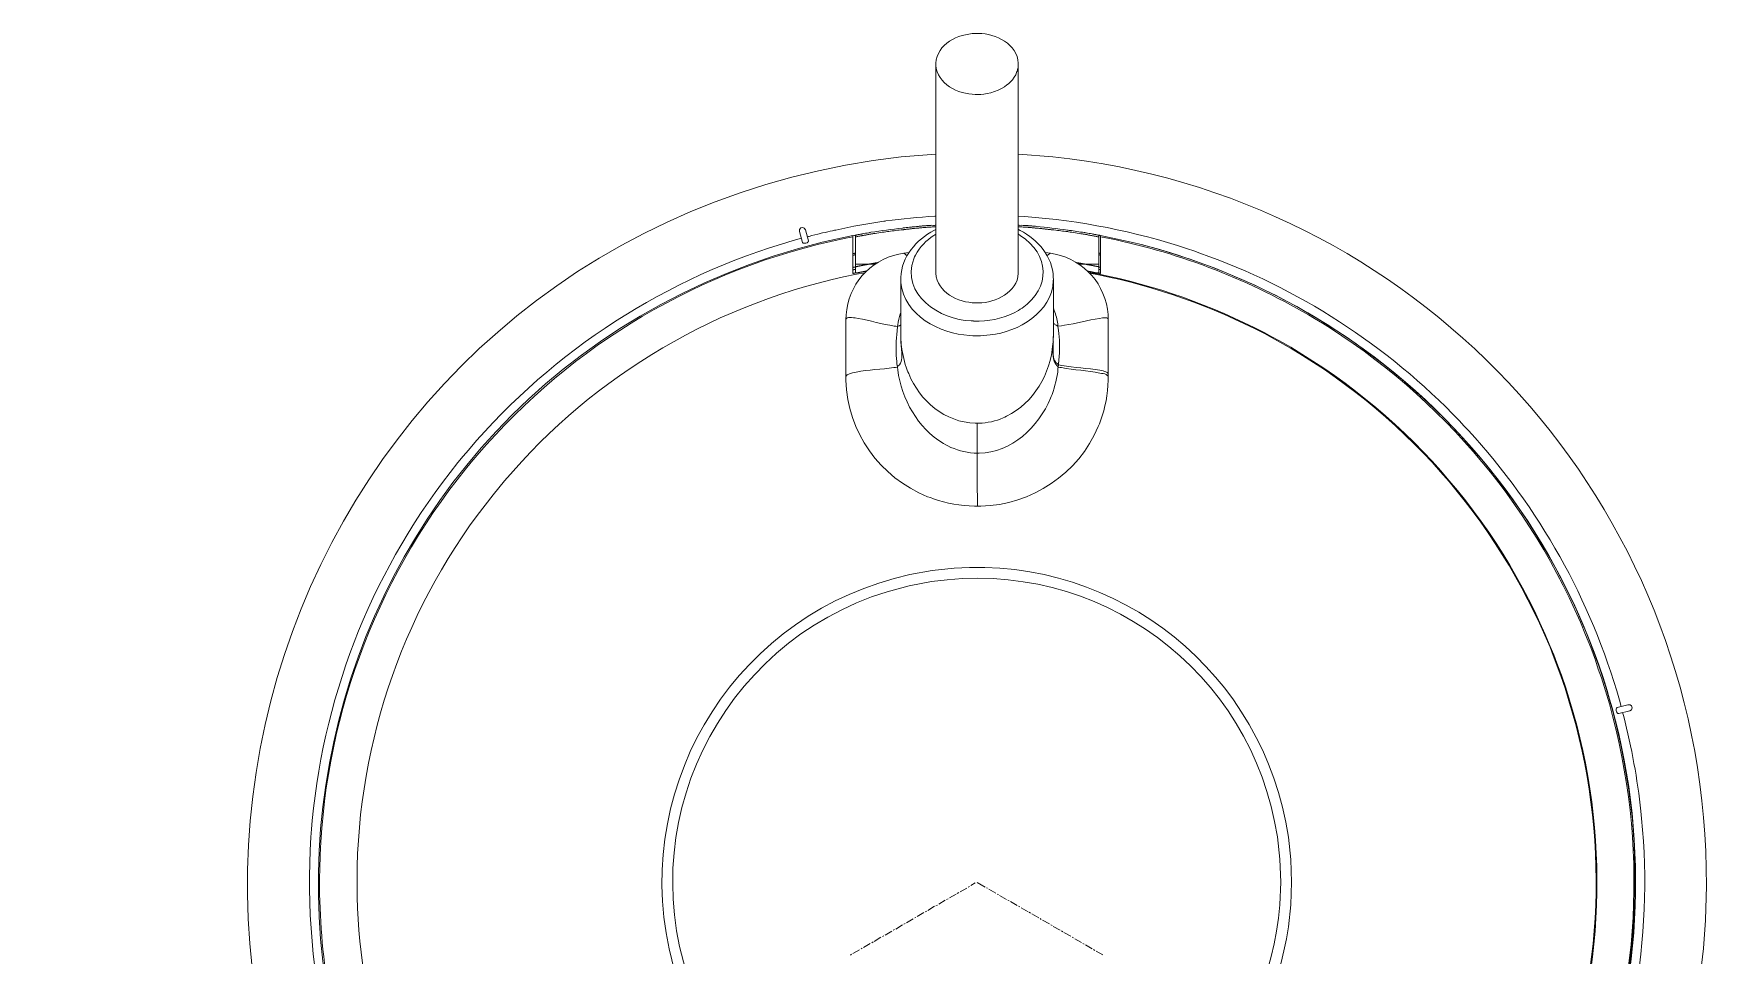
# Model space of a CAD drawing. Header units: millimetres. Extents: x 34 to 394, y 0 to 133.
# Drawn here: x 272.2 to 384.4, y 63.8 to 125.6 of the extents above; entities that cross this region are included whole.
import ezdxf

# ---------------------------------------------------------------- set-up
doc = ezdxf.new("R2010")
doc.units = ezdxf.units.MM

msp = doc.modelspace()

# ---------------------------------------------------------------- linework, layer by layer
at = {"color": 7, "lineweight": 20}
for points in [[(332.6771, 109.621601), (332.6771, 123.591601)], [(338.2016, 109.621601), (338.2016, 123.591601)], [(323.935196, 112.478995), (323.8506, 112.584899), (323.744696, 112.627197), (323.617696, 112.605995), (323.5331, 112.500197), (323.5331, 112.373197)], [(323.7236, 111.632399), (323.5331, 112.373197)], [(323.935196, 112.479101), (324.125696, 111.738197)], [(323.956398, 111.589995), (323.892898, 111.568899), (323.7871, 111.568899), (323.765898, 111.589995), (323.744696, 111.589995), (323.744696, 111.611197), (323.7236, 111.632399)], [(324.125696, 111.738197), (324.125696, 111.695899), (324.1046, 111.695899), (324.083398, 111.653495), (324.062196, 111.632399), (324.0411, 111.611197), (324.019898, 111.611197), (323.956398, 111.589995)], [(327.110196, 109.536899), (327.110196, 112.098101)], [(327.2796, 109.579197), (327.2796, 109.981399), (327.2796, 112.119197)], [(343.5991, 109.981399), (343.5991, 112.119197)], [(343.7261, 109.536899), (343.7261, 112.098101)], [(327.2796, 110.912697), (327.2161, 110.912697), (327.2161, 110.891601), (327.1526, 110.891601), (327.110196, 110.891601)], [(327.2796, 110.806899), (327.2161, 110.806899), (327.194898, 110.806899), (327.194898, 110.785697), (327.1526, 110.785697), (327.110196, 110.785697)], [(327.2796, 109.981399), (327.258398, 109.981399), (327.258398, 109.960197), (327.2161, 109.960197), (327.1526, 109.960197), (327.1526, 109.939101), (327.110196, 109.939101)], [(328.718898, 110.256601), (328.634196, 110.256601), (328.6131, 110.235399), (328.507196, 110.235399), (328.4861, 110.214197), (328.380196, 110.214197), (328.3591, 110.193101), (328.253196, 110.193101), (328.2321, 110.171899), (328.126196, 110.171899), (328.126196, 110.150697), (328.020398, 110.150697), (327.999196, 110.129601), (327.893398, 110.129601), (327.893398, 110.108399), (327.7876, 110.108399), (327.766398, 110.087197), (327.6606, 110.087197), (327.6606, 110.066101), (327.554696, 110.066101), (327.5336, 110.044899), (327.448898, 110.044899), (327.427696, 110.023697), (327.3431, 110.023697), (327.321898, 110.002601), (327.2796, 110.002601)], [(327.2796, 110.171899), (328.634196, 110.171899)], [(330.877898, 110.955101), (330.5181, 110.912697)], [(330.5181, 110.912697), (330.539196, 110.912697), (330.560398, 110.891495), (330.5816, 110.891495), (330.687398, 110.785697), (330.750898, 110.743399)], [(340.3606, 110.912697), (340.000696, 110.955101)], [(340.3606, 110.912697), (340.339398, 110.912697), (340.318196, 110.891495), (340.2971, 110.870399), (340.2336, 110.827995), (340.148898, 110.743399)], [(343.5991, 110.002601), (343.556696, 110.002601), (343.556696, 110.023697), (343.450898, 110.023697), (343.450898, 110.044899), (343.3451, 110.044899), (343.323898, 110.066101), (343.2181, 110.066101), (343.2181, 110.087197), (343.112196, 110.087197), (343.112196, 110.108399), (343.0276, 110.108399), (343.006398, 110.108399), (342.985196, 110.129601), (342.879398, 110.129601), (342.858196, 110.150697), (342.752398, 110.150697), (342.752398, 110.171899), (342.6466, 110.171899), (342.625398, 110.193101), (342.5196, 110.193101), (342.5196, 110.214197), (342.434898, 110.214197), (342.3926, 110.214197), (342.371398, 110.235399), (342.2656, 110.235399), (342.2656, 110.256601), (342.159696, 110.256601)], [(342.244398, 110.171899), (343.5991, 110.171899)], [(343.7261, 110.891601), (343.683696, 110.891601), (343.683696, 110.912697), (343.620196, 110.912697), (343.5991, 110.912697)], [(343.7261, 110.785697), (343.683696, 110.785697), (343.683696, 110.806899), (343.620196, 110.806899), (343.5991, 110.806899)], [(343.5991, 109.981399), (343.5991, 109.558101)], [(343.7261, 109.960197), (343.683696, 109.960197), (343.620196, 109.960197), (343.620196, 109.981399), (343.5991, 109.981399)], [(327.2796, 109.812101), (327.2161, 109.812101), (327.173696, 109.812101), (327.173696, 109.790899), (327.1526, 109.790899), (327.110196, 109.790899)], [(327.2796, 109.812101), (327.2161, 109.812101), (327.173696, 109.812101), (327.173696, 109.790899), (327.1526, 109.790899), (327.110196, 109.790899)], [(328.062696, 109.727399), (328.0416, 109.727399), (328.020398, 109.706197), (327.9146, 109.706197), (327.9146, 109.685101), (327.808696, 109.685101), (327.808696, 109.663899), (327.702898, 109.663899), (327.681696, 109.642697), (327.6606, 109.642697), (327.575898, 109.642697), (327.575898, 109.621601), (327.4701, 109.621601), (327.4701, 109.600399), (327.364196, 109.600399), (327.364196, 109.579197), (327.2796, 109.579197), (327.258398, 109.579197), (327.258398, 109.558101), (327.1526, 109.558101), (327.1526, 109.536899), (327.110196, 109.536899)], [(330.3276, 109.155899), (330.3276, 105.472899)], [(340.572196, 109.155899), (340.572196, 105.472899)], [(343.7261, 109.536899), (343.683696, 109.536899), (343.683696, 109.558101), (343.577898, 109.558101), (343.577898, 109.579197), (343.4721, 109.579197), (343.4721, 109.600399), (343.366196, 109.600399), (343.366196, 109.621601), (343.260398, 109.621601), (343.260398, 109.642697), (343.1546, 109.642697), (343.133398, 109.663899), (343.048696, 109.663899), (343.0276, 109.685101), (343.006398, 109.685101), (342.921696, 109.685101), (342.921696, 109.706197), (342.8371, 109.706197)], [(343.7261, 109.790899), (343.704898, 109.790899), (343.704898, 109.812101), (343.683696, 109.812101), (343.620196, 109.812101), (343.5991, 109.812101)], [(343.7261, 109.790899), (343.704898, 109.790899), (343.704898, 109.812101), (343.683696, 109.812101), (343.620196, 109.812101), (343.5991, 109.812101)], [(326.6446, 106.467697), (326.6446, 102.594197)], [(330.3276, 106.107899), (330.306398, 106.086697), (330.2641, 106.065495), (330.242898, 106.044399), (330.221696, 106.044399), (330.158196, 106.001995), (330.094696, 105.980899)], [(340.8686, 106.023197), (340.7416, 106.086697), (340.699196, 106.107899), (340.656898, 106.128995), (340.635696, 106.171399), (340.593398, 106.192495), (340.572196, 106.234899)], [(344.2341, 106.467697), (344.2341, 102.594197)], [(330.3276, 105.367101), (330.3276, 105.472899)], [(330.3276, 105.028399), (330.3276, 105.472899)], [(330.3276, 105.367101), (330.3276, 104.943697), (330.348696, 104.859101), (330.348696, 104.774399)], [(330.3276, 105.028399), (330.3276, 105.007197), (330.348696, 104.986101), (330.348696, 104.774399)], [(330.3276, 105.028399), (330.3276, 104.901399), (330.348696, 104.774399)], [(330.348696, 104.774399), (330.348696, 104.710899)], [(330.348696, 104.710899), (330.348696, 104.626197)], [(330.348696, 104.626197), (330.369898, 104.541601)], [(330.369898, 104.541601), (330.369898, 104.414601)], [(340.572196, 105.472899), (340.5511, 105.176601)], [(340.5511, 105.197697), (340.572196, 105.282399)], [(340.5511, 105.113101), (340.5511, 105.197697)], [(340.5511, 105.049601), (340.5511, 105.176601)], [(340.5511, 105.176495), (340.5511, 104.964899)], [(340.5511, 104.943697), (340.5511, 105.113101)], [(340.5511, 104.943697), (340.5511, 105.049601)], [(340.5511, 104.943697), (340.5511, 105.049601)], [(340.5511, 104.943697), (340.5511, 104.964899)], [(340.572196, 105.367101), (340.572196, 105.472899)], [(340.572196, 105.282399), (340.572196, 105.367101)], [(330.094696, 103.271495), (330.052398, 103.483197), (330.052398, 103.673697)], [(335.449898, 99.503899), (335.449898, 97.492995)], [(335.386398, 97.492995), (335.4076, 97.492995)], [(335.4076, 97.493101), (335.449898, 97.493101)], [(335.4711, 93.936995), (335.449898, 95.714995), (335.449898, 97.492995)], [(378.481696, 80.030495), (378.418196, 80.030495), (378.375898, 80.072899), (378.354696, 80.115197), (378.3336, 80.136399), (378.3336, 80.157495), (378.312398, 80.199899), (378.312398, 80.347995), (378.3336, 80.390399), (378.375898, 80.432697)], [(378.375898, 80.432697), (379.0956, 80.623197)], [(379.2226, 80.221101), (378.481696, 80.030601)], [(379.2226, 80.220995), (379.328398, 80.284495), (379.370696, 80.411495), (379.328398, 80.538495), (379.243696, 80.623197), (379.0956, 80.623197)], [(335.0266, 68.494697), (335.322898, 68.664101)], [(335.9791, 68.388899), (335.449898, 68.685197)], [(332.8676, 67.245899), (333.3121, 67.499899)], [(333.396696, 67.563399), (333.5026, 67.605697)], [(333.587196, 67.669197), (334.031696, 67.923197)], [(334.116398, 67.965601), (334.222196, 68.029101)], [(334.306898, 68.071399), (334.751398, 68.325399)], [(334.8361, 68.388899), (334.941898, 68.431197)], [(336.148398, 68.304197), (336.063696, 68.346601)], [(336.698696, 67.986697), (336.2331, 68.240697)], [(336.8681, 67.880899), (336.783398, 67.923197)], [(337.418398, 67.563399), (336.952696, 67.817399)], [(337.587696, 67.457601), (337.5031, 67.521101)], [(338.1381, 67.161197), (337.672398, 67.415197)], [(330.7086, 65.997101), (331.1531, 66.251101)], [(331.258898, 66.314601), (331.3436, 66.356899)], [(331.428196, 66.420399), (331.872696, 66.674399)], [(331.957398, 66.716697), (332.063196, 66.780197)], [(332.147898, 66.822601), (332.592398, 67.097697)], [(332.6771, 67.140101), (332.782898, 67.182399)], [(338.307398, 67.055399), (338.222696, 67.097697)], [(338.857696, 66.737899), (338.3921, 66.991899)], [(339.0271, 66.632101), (338.942398, 66.695601)], [(339.577398, 66.314601), (339.111696, 66.589697)], [(339.746696, 66.208697), (339.6621, 66.272197)], [(329.099898, 65.065697), (329.1846, 65.108101)], [(329.269196, 65.171601), (329.713696, 65.425601)], [(329.8196, 65.489101), (329.904196, 65.531399)], [(329.988898, 65.573697), (330.433398, 65.848899)], [(330.539196, 65.891197), (330.623898, 65.954697)], [(340.2971, 65.912399), (339.831398, 66.166399)], [(340.466398, 65.806601), (340.381696, 65.848899)], [(341.016696, 65.489101), (340.5511, 65.743101)], [(341.1861, 65.383197), (341.101398, 65.446697)], [(341.736398, 65.086899), (341.270696, 65.340899)], [(327.110196, 63.922697), (327.554696, 64.176697)], [(327.6606, 64.240197), (327.745196, 64.282495)], [(327.829898, 64.345995), (328.274398, 64.599995)], [(328.380196, 64.642399), (328.464898, 64.705899)], [(328.5496, 64.748197), (328.9941, 65.023399)], [(341.905696, 64.981101), (341.8211, 65.023399)], [(342.434898, 64.663601), (341.990398, 64.917601)], [(342.625398, 64.557697), (342.540696, 64.600101)], [(343.1546, 64.240197), (342.7101, 64.515399)], [(343.3451, 64.134399), (343.260398, 64.197899)], [(343.874196, 63.838101), (343.429696, 64.092101)], [(326.940898, 63.816899), (327.0256, 63.880399)]]:
    msp.add_lwpolyline(points, dxfattribs=at)
msp.add_lwpolyline([(340.5511, 104.943697), (340.5511, 104.964899), (340.572196, 104.964899), (340.572196, 104.943697)], close=True, dxfattribs=at)
for points, knots in [([(332.6771, 123.591601), (332.6771, 123.591601), (332.6771, 123.655101), (332.6771, 123.655101), (332.736684, 124.927218), (334.181697, 125.629492), (335.322898, 125.644697), (335.322898, 125.644697), (335.449898, 125.644697), (335.449898, 125.644697)], [0, 0, 0, 0, 1, 1, 1, 2, 2, 2, 3, 3, 3, 3]), ([(335.449898, 125.644697), (335.449898, 125.644697), (335.555696, 125.644697), (335.555696, 125.644697), (336.665605, 125.646108), (338.173695, 124.908803), (338.2016, 123.655101), (338.2016, 123.655101), (338.2016, 123.591601), (338.2016, 123.591601)], [0, 0, 0, 0, 1, 1, 1, 2, 2, 2, 3, 3, 3, 3]), ([(335.449898, 121.559495), (335.449898, 121.559495), (335.322898, 121.559495), (335.322898, 121.559495), (334.189387, 121.564505), (332.741587, 122.263992), (332.6771, 123.527995), (332.6771, 123.527995), (332.6771, 123.591495), (332.6771, 123.591495)], [0, 0, 0, 0, 1, 1, 1, 2, 2, 2, 3, 3, 3, 3]), ([(338.2016, 123.591495), (338.2016, 123.591495), (338.2016, 123.358697), (338.2016, 123.358697), (338.2016, 123.358697), (338.180398, 123.295197), (338.180398, 123.295197), (338.180398, 123.295197), (338.159196, 123.252899), (338.159196, 123.252899), (338.159196, 123.252899), (338.159196, 123.189399), (338.159196, 123.189399), (338.159196, 123.189399), (338.1381, 123.125899), (338.1381, 123.125899), (338.1381, 123.125899), (338.116898, 123.083495), (338.116898, 123.083495), (338.116898, 123.083495), (338.095696, 123.019995), (338.095696, 123.019995), (338.045989, 122.881812), (337.8333, 122.513794), (337.714696, 122.427399), (337.714696, 122.427399), (337.545398, 122.257995), (337.545398, 122.257995), (337.545398, 122.257995), (337.4396, 122.194495), (337.4396, 122.194495), (337.065585, 121.850607), (336.195705, 121.564822), (335.682696, 121.559495), (335.682696, 121.559495), (335.449898, 121.559495), (335.449898, 121.559495)], [0, 0, 0, 0, 1, 1, 1, 2, 2, 2, 3, 3, 3, 4, 4, 4, 5, 5, 5, 6, 6, 6, 7, 7, 7, 8, 8, 8, 9, 9, 9, 10, 10, 10, 11, 11, 11, 12, 12, 12, 12]), ([(332.6771, 117.559101), (332.6771, 117.559101), (330.348696, 117.368601), (330.348696, 117.368601), (289.759214, 112.692108), (272.153098, 64.660003), (300.1016, 34.860899), (300.1016, 34.860899), (301.7526, 33.209899), (301.7526, 33.209899), (301.7526, 33.209899), (303.4671, 31.664697), (303.4671, 31.664697), (334.653008, 5.282599), (381.794702, 25.387405), (384.3026, 66.166399), (384.3026, 66.166399), (384.3661, 68.473601), (384.3661, 68.473601), (384.3661, 68.473601), (384.323696, 70.801899), (384.323696, 70.801899), (383.262611, 95.073292), (364.6811, 114.810892), (340.529898, 117.368601), (340.529898, 117.368601), (338.222696, 117.559101), (338.222696, 117.559101)], [0, 0, 0, 0, 1, 1, 1, 2, 2, 2, 3, 3, 3, 4, 4, 4, 5, 5, 5, 6, 6, 6, 7, 7, 7, 8, 8, 8, 9, 9, 9, 9]), ([(332.6771, 113.389197), (332.6771, 113.389197), (332.6136, 113.389197), (332.6136, 113.389197), (331.501997, 113.327496), (330.4292, 113.200108), (329.332696, 113.071697), (329.332696, 113.071697), (329.269196, 113.050601), (329.269196, 113.050601), (329.269196, 113.050601), (329.1846, 113.050601), (329.1846, 113.050601), (328.111097, 112.8752), (327.029516, 112.714404), (325.967196, 112.457899), (325.967196, 112.457899), (325.8826, 112.457899), (325.8826, 112.457899), (325.8826, 112.457899), (325.8191, 112.436697), (325.8191, 112.436697), (325.8191, 112.436697), (325.7556, 112.415601), (325.7556, 112.415601), (325.562983, 112.395422), (325.282489, 112.302712), (325.078196, 112.267399), (325.078196, 112.267399), (324.9936, 112.246197), (324.9936, 112.246197), (324.9936, 112.246197), (324.9301, 112.225101), (324.9301, 112.225101), (324.719491, 112.187989), (324.395994, 112.103005), (324.189196, 112.034601), (324.189196, 112.034601), (324.125696, 112.034601), (324.125696, 112.034601), (324.125696, 112.034601), (324.062196, 112.013399), (324.062196, 112.013399)], [0, 0, 0, 0, 1, 1, 1, 2, 2, 2, 3, 3, 3, 4, 4, 4, 5, 5, 5, 6, 6, 6, 7, 7, 7, 8, 8, 8, 9, 9, 9, 10, 10, 10, 11, 11, 11, 12, 12, 12, 13, 13, 13, 14, 14, 14, 14]), ([(378.629898, 80.496197), (378.629898, 80.496197), (378.5241, 80.919601), (378.5241, 80.919601), (376.602484, 87.676707), (373.148401, 93.83469), (368.406398, 99.017101), (368.406398, 99.017101), (368.088898, 99.334601), (368.088898, 99.334601), (368.088898, 99.334601), (367.7926, 99.673197), (367.7926, 99.673197), (362.956299, 104.6964), (356.9595, 108.611916), (350.372398, 110.912697), (350.372398, 110.912697), (349.970196, 111.060899), (349.970196, 111.060899), (349.970196, 111.060899), (349.546898, 111.209101), (349.546898, 111.209101), (345.977104, 112.377113), (342.3926, 113.08789), (338.6461, 113.368101), (338.6461, 113.368101), (338.2016, 113.389197), (338.2016, 113.389197)], [0, 0, 0, 0, 1, 1, 1, 2, 2, 2, 3, 3, 3, 4, 4, 4, 5, 5, 5, 6, 6, 6, 7, 7, 7, 8, 8, 8, 9, 9, 9, 9]), ([(332.6771, 112.796601), (332.6771, 112.796601), (332.634696, 112.796601), (332.634696, 112.796601), (332.634696, 112.796601), (332.592398, 112.775399), (332.592398, 112.775399), (332.592398, 112.775399), (332.528898, 112.775399), (332.528898, 112.775399), (332.34189, 112.78951), (332.316208, 112.752821), (332.1691, 112.754197), (332.1691, 112.754197), (332.0421, 112.754197), (332.0421, 112.754197), (332.0421, 112.754197), (331.999696, 112.733101), (331.999696, 112.733101), (331.999696, 112.733101), (331.766898, 112.733101), (331.766898, 112.733101), (331.766898, 112.733101), (331.7246, 112.711899), (331.7246, 112.711899), (331.7246, 112.711899), (331.555196, 112.711899), (331.555196, 112.711899), (331.555196, 112.711899), (331.512898, 112.690697), (331.512898, 112.690697), (331.309698, 112.706607), (331.261685, 112.662122), (331.0896, 112.669601), (331.0896, 112.669601), (331.047196, 112.648399), (331.047196, 112.648399), (331.047196, 112.648399), (331.004898, 112.648399), (331.004898, 112.648399), (330.901216, 112.650516), (330.706483, 112.6212), (330.602696, 112.606101), (330.602696, 112.606101), (330.475696, 112.606101), (330.475696, 112.606101), (330.475696, 112.606101), (330.433398, 112.584899), (330.433398, 112.584899), (329.731405, 112.527714), (329.014914, 112.395105), (328.316696, 112.309697), (328.316696, 112.309697), (328.274398, 112.288601), (328.274398, 112.288601), (328.274398, 112.288601), (328.2321, 112.288601), (328.2321, 112.288601), (328.2321, 112.288601), (328.189696, 112.267399), (328.189696, 112.267399), (328.038707, 112.260308), (327.893116, 112.225101), (327.745196, 112.203899), (327.745196, 112.203899), (327.702898, 112.182697), (327.702898, 112.182697), (327.702898, 112.182697), (327.618196, 112.182697), (327.618196, 112.182697), (327.618196, 112.182697), (327.554696, 112.161601), (327.554696, 112.161601), (327.554696, 112.161601), (327.4701, 112.161601), (327.4701, 112.161601), (327.4701, 112.161601), (327.427696, 112.140399), (327.427696, 112.140399), (327.427696, 112.140399), (327.385398, 112.140399), (327.385398, 112.140399), (327.385398, 112.140399), (327.3431, 112.119197), (327.3431, 112.119197), (327.3431, 112.119197), (327.258398, 112.119197), (327.258398, 112.119197), (327.258398, 112.119197), (327.2161, 112.098101), (327.2161, 112.098101), (327.2161, 112.098101), (327.173696, 112.098101), (327.173696, 112.098101), (327.173696, 112.098101), (327.110196, 112.076899), (327.110196, 112.076899)], [0, 0, 0, 0, 1, 1, 1, 2, 2, 2, 3, 3, 3, 4, 4, 4, 5, 5, 5, 6, 6, 6, 7, 7, 7, 8, 8, 8, 9, 9, 9, 10, 10, 10, 11, 11, 11, 12, 12, 12, 13, 13, 13, 14, 14, 14, 15, 15, 15, 16, 16, 16, 17, 17, 17, 18, 18, 18, 19, 19, 19, 20, 20, 20, 21, 21, 21, 22, 22, 22, 23, 23, 23, 24, 24, 24, 25, 25, 25, 26, 26, 26, 27, 27, 27, 28, 28, 28, 29, 29, 29, 30, 30, 30, 31, 31, 31, 32, 32, 32, 32]), ([(332.6771, 112.690697), (332.6771, 112.690697), (332.634696, 112.669601), (332.634696, 112.669601), (332.634696, 112.669601), (332.5501, 112.669601), (332.5501, 112.669601), (332.327109, 112.685088), (332.369407, 112.639192), (332.190196, 112.648399), (332.190196, 112.648399), (332.063196, 112.648399), (332.063196, 112.648399), (332.063196, 112.648399), (332.020898, 112.627197), (332.020898, 112.627197), (332.020898, 112.627197), (331.809196, 112.627197), (331.809196, 112.627197), (331.809196, 112.627197), (331.745696, 112.606101), (331.745696, 112.606101), (331.745696, 112.606101), (331.576398, 112.606101), (331.576398, 112.606101), (331.576398, 112.606101), (331.5341, 112.584899), (331.5341, 112.584899), (331.336509, 112.600104), (331.313614, 112.5577), (331.1531, 112.563697), (331.1531, 112.563697), (331.0896, 112.563697), (331.0896, 112.563697), (331.0896, 112.563697), (331.047196, 112.542601), (331.047196, 112.542601), (331.047196, 112.542601), (330.920196, 112.542601), (330.920196, 112.542601), (330.920196, 112.542601), (330.877898, 112.521399), (330.877898, 112.521399), (330.877898, 112.521399), (330.7086, 112.521399), (330.7086, 112.521399), (330.7086, 112.521399), (330.666196, 112.500197), (330.666196, 112.500197), (330.666196, 112.500197), (330.539196, 112.500197), (330.539196, 112.500197), (330.539196, 112.500197), (330.496898, 112.479101), (330.496898, 112.479101), (330.496898, 112.479101), (330.4546, 112.479101), (330.4546, 112.479101), (330.153716, 112.473104), (329.825209, 112.391612), (329.523196, 112.373197), (329.523196, 112.373197), (329.480898, 112.373197), (329.480898, 112.373197), (329.480898, 112.373197), (329.4386, 112.352101), (329.4386, 112.352101), (329.119301, 112.326701), (328.808503, 112.248314), (328.4861, 112.225101), (328.4861, 112.225101), (328.443696, 112.203899), (328.443696, 112.203899), (328.443696, 112.203899), (328.401398, 112.203899), (328.401398, 112.203899), (328.401398, 112.203899), (328.3591, 112.203899), (328.3591, 112.203899), (328.3591, 112.203899), (328.316696, 112.182697), (328.316696, 112.182697), (328.316696, 112.182697), (328.2321, 112.182697), (328.2321, 112.182697), (328.2321, 112.182697), (328.189696, 112.161601), (328.189696, 112.161601), (328.189696, 112.161601), (328.1051, 112.161601), (328.1051, 112.161601), (328.1051, 112.161601), (328.062696, 112.140399), (328.062696, 112.140399), (328.062696, 112.140399), (328.020398, 112.140399), (328.020398, 112.140399), (328.020398, 112.140399), (327.9781, 112.119197), (327.9781, 112.119197), (327.9781, 112.119197), (327.872196, 112.119197), (327.872196, 112.119197), (327.872196, 112.119197), (327.829898, 112.098101), (327.829898, 112.098101), (327.829898, 112.098101), (327.745196, 112.098101), (327.745196, 112.098101), (327.745196, 112.098101), (327.702898, 112.076899), (327.702898, 112.076899), (327.702898, 112.076899), (327.618196, 112.076899), (327.618196, 112.076899), (327.618196, 112.076899), (327.575898, 112.055697), (327.575898, 112.055697), (327.575898, 112.055697), (327.491196, 112.055697), (327.491196, 112.055697), (327.491196, 112.055697), (327.448898, 112.034601), (327.448898, 112.034601), (327.448898, 112.034601), (327.4066, 112.034601), (327.4066, 112.034601), (327.4066, 112.034601), (327.364196, 112.013399), (327.364196, 112.013399), (327.364196, 112.013399), (327.2796, 112.013399), (327.2796, 112.013399)], [0, 0, 0, 0, 1, 1, 1, 2, 2, 2, 3, 3, 3, 4, 4, 4, 5, 5, 5, 6, 6, 6, 7, 7, 7, 8, 8, 8, 9, 9, 9, 10, 10, 10, 11, 11, 11, 12, 12, 12, 13, 13, 13, 14, 14, 14, 15, 15, 15, 16, 16, 16, 17, 17, 17, 18, 18, 18, 19, 19, 19, 20, 20, 20, 21, 21, 21, 22, 22, 22, 23, 23, 23, 24, 24, 24, 25, 25, 25, 26, 26, 26, 27, 27, 27, 28, 28, 28, 29, 29, 29, 30, 30, 30, 31, 31, 31, 32, 32, 32, 33, 33, 33, 34, 34, 34, 35, 35, 35, 36, 36, 36, 37, 37, 37, 38, 38, 38, 39, 39, 39, 40, 40, 40, 41, 41, 41, 42, 42, 42, 43, 43, 43, 44, 44, 44, 44]), ([(330.3276, 109.155899), (330.3276, 109.155899), (330.3276, 109.282899), (330.3276, 109.282899), (330.373814, 110.668222), (331.363002, 111.817219), (332.5501, 112.436697), (332.5501, 112.436697), (332.6771, 112.500197), (332.6771, 112.500197)], [0, 0, 0, 0, 1, 1, 1, 2, 2, 2, 3, 3, 3, 3]), ([(343.7261, 112.098101), (343.7261, 112.098101), (343.683696, 112.098101), (343.683696, 112.098101), (343.683696, 112.098101), (343.641398, 112.119197), (343.641398, 112.119197), (343.641398, 112.119197), (343.5356, 112.119197), (343.5356, 112.119197), (343.5356, 112.119197), (343.493196, 112.140399), (343.493196, 112.140399), (343.493196, 112.140399), (343.450898, 112.140399), (343.450898, 112.140399), (343.450898, 112.140399), (343.4086, 112.161601), (343.4086, 112.161601), (343.4086, 112.161601), (343.323898, 112.161601), (343.323898, 112.161601), (343.323898, 112.161601), (343.2816, 112.182697), (343.2816, 112.182697), (343.2816, 112.182697), (343.196898, 112.182697), (343.196898, 112.182697), (343.196898, 112.182697), (343.1546, 112.203899), (343.1546, 112.203899), (343.017687, 112.22429), (342.888605, 112.24341), (342.752398, 112.267399), (342.752398, 112.267399), (342.7101, 112.267399), (342.7101, 112.267399), (342.7101, 112.267399), (342.667696, 112.288601), (342.667696, 112.288601), (342.667696, 112.288601), (342.625398, 112.288601), (342.625398, 112.288601), (342.302994, 112.333016), (341.972089, 112.400396), (341.651696, 112.436697), (341.651696, 112.436697), (341.609398, 112.436697), (341.609398, 112.436697), (341.609398, 112.436697), (341.545898, 112.457899), (341.545898, 112.457899), (341.545898, 112.457899), (341.5036, 112.457899), (341.5036, 112.457899), (340.822703, 112.549621), (340.098098, 112.647694), (339.4081, 112.690697), (339.4081, 112.690697), (339.365696, 112.711899), (339.365696, 112.711899), (339.365696, 112.711899), (339.1541, 112.711899), (339.1541, 112.711899), (339.1541, 112.711899), (339.111696, 112.733101), (339.111696, 112.733101), (339.111696, 112.733101), (338.878898, 112.733101), (338.878898, 112.733101), (338.878898, 112.733101), (338.8366, 112.754197), (338.8366, 112.754197), (338.8366, 112.754197), (338.751898, 112.754197), (338.751898, 112.754197), (338.578684, 112.752116), (338.507811, 112.78951), (338.307398, 112.775399), (338.307398, 112.775399), (338.2651, 112.796601), (338.2651, 112.796601), (338.2651, 112.796601), (338.2016, 112.796601), (338.2016, 112.796601)], [0, 0, 0, 0, 1, 1, 1, 2, 2, 2, 3, 3, 3, 4, 4, 4, 5, 5, 5, 6, 6, 6, 7, 7, 7, 8, 8, 8, 9, 9, 9, 10, 10, 10, 11, 11, 11, 12, 12, 12, 13, 13, 13, 14, 14, 14, 15, 15, 15, 16, 16, 16, 17, 17, 17, 18, 18, 18, 19, 19, 19, 20, 20, 20, 21, 21, 21, 22, 22, 22, 23, 23, 23, 24, 24, 24, 25, 25, 25, 26, 26, 26, 27, 27, 27, 28, 28, 28, 28]), ([(343.5991, 112.013399), (343.5991, 112.013399), (343.514398, 112.013399), (343.514398, 112.013399), (343.514398, 112.013399), (343.4721, 112.034601), (343.4721, 112.034601), (343.4721, 112.034601), (343.429696, 112.034601), (343.429696, 112.034601), (343.429696, 112.034601), (343.387398, 112.055697), (343.387398, 112.055697), (343.387398, 112.055697), (343.302696, 112.055697), (343.302696, 112.055697), (343.302696, 112.055697), (343.260398, 112.076899), (343.260398, 112.076899), (343.260398, 112.076899), (343.175696, 112.076899), (343.175696, 112.076899), (343.175696, 112.076899), (343.133398, 112.098101), (343.133398, 112.098101), (343.133398, 112.098101), (343.048696, 112.098101), (343.048696, 112.098101), (343.048696, 112.098101), (343.006398, 112.119197), (343.006398, 112.119197), (343.006398, 112.119197), (342.921696, 112.119197), (342.921696, 112.119197), (342.921696, 112.119197), (342.879398, 112.140399), (342.879398, 112.140399), (342.879398, 112.140399), (342.8371, 112.140399), (342.8371, 112.140399), (342.8371, 112.140399), (342.794696, 112.161601), (342.794696, 112.161601), (342.794696, 112.161601), (342.7101, 112.161601), (342.7101, 112.161601), (342.7101, 112.161601), (342.6466, 112.182697), (342.6466, 112.182697), (342.6466, 112.182697), (342.561898, 112.182697), (342.561898, 112.182697), (342.561898, 112.182697), (342.5196, 112.203899), (342.5196, 112.203899), (342.215505, 112.229299), (341.865197, 112.3164), (341.5671, 112.330899), (341.5671, 112.330899), (341.524696, 112.352101), (341.524696, 112.352101), (341.524696, 112.352101), (341.482398, 112.352101), (341.482398, 112.352101), (341.482398, 112.352101), (341.4401, 112.352101), (341.4401, 112.352101), (341.4401, 112.352101), (341.397696, 112.373197), (341.397696, 112.373197), (341.105314, 112.387696), (340.783192, 112.456488), (340.4876, 112.479101), (340.4876, 112.479101), (340.402898, 112.479101), (340.402898, 112.479101), (340.402898, 112.479101), (340.3606, 112.500197), (340.3606, 112.500197), (340.3606, 112.500197), (340.212398, 112.500197), (340.212398, 112.500197), (340.212398, 112.500197), (340.1701, 112.521399), (340.1701, 112.521399), (340.1701, 112.521399), (340.000696, 112.521399), (340.000696, 112.521399), (340.000696, 112.521399), (339.958398, 112.542601), (339.958398, 112.542601), (339.958398, 112.542601), (339.831398, 112.542601), (339.831398, 112.542601), (339.831398, 112.542601), (339.7891, 112.563697), (339.7891, 112.563697), (339.7891, 112.563697), (339.619696, 112.563697), (339.619696, 112.563697), (339.619696, 112.563697), (339.556196, 112.584899), (339.556196, 112.584899), (339.556196, 112.584899), (339.3446, 112.584899), (339.3446, 112.584899), (339.3446, 112.584899), (339.302196, 112.606101), (339.302196, 112.606101), (339.302196, 112.606101), (339.132898, 112.606101), (339.132898, 112.606101), (339.132898, 112.606101), (339.0906, 112.627197), (339.0906, 112.627197), (339.0906, 112.627197), (338.857696, 112.627197), (338.857696, 112.627197), (338.857696, 112.627197), (338.815398, 112.648399), (338.815398, 112.648399), (338.815398, 112.648399), (338.730696, 112.648399), (338.730696, 112.648399), (338.538785, 112.637392), (338.518006, 112.684418), (338.307398, 112.669601), (338.307398, 112.669601), (338.243898, 112.669601), (338.243898, 112.669601), (338.243898, 112.669601), (338.2016, 112.690697), (338.2016, 112.690697)], [0, 0, 0, 0, 1, 1, 1, 2, 2, 2, 3, 3, 3, 4, 4, 4, 5, 5, 5, 6, 6, 6, 7, 7, 7, 8, 8, 8, 9, 9, 9, 10, 10, 10, 11, 11, 11, 12, 12, 12, 13, 13, 13, 14, 14, 14, 15, 15, 15, 16, 16, 16, 17, 17, 17, 18, 18, 18, 19, 19, 19, 20, 20, 20, 21, 21, 21, 22, 22, 22, 23, 23, 23, 24, 24, 24, 25, 25, 25, 26, 26, 26, 27, 27, 27, 28, 28, 28, 29, 29, 29, 30, 30, 30, 31, 31, 31, 32, 32, 32, 33, 33, 33, 34, 34, 34, 35, 35, 35, 36, 36, 36, 37, 37, 37, 38, 38, 38, 39, 39, 39, 40, 40, 40, 41, 41, 41, 42, 42, 42, 43, 43, 43, 44, 44, 44, 44]), ([(338.222696, 112.500197), (338.222696, 112.500197), (338.3286, 112.436697), (338.3286, 112.436697), (339.513898, 111.813692), (340.523901, 110.682016), (340.5511, 109.282899), (340.5511, 109.282899), (340.572196, 109.155899), (340.572196, 109.155899)], [0, 0, 0, 0, 1, 1, 1, 2, 2, 2, 3, 3, 3, 3]), ([(327.110196, 112.098101), (327.110196, 112.098101), (325.0571, 111.653601), (325.0571, 111.653601), (289.162596, 102.618892), (279.231584, 57.187817), (308.1026, 34.014197), (308.1026, 34.014197), (309.795898, 32.744197), (309.795898, 32.744197), (309.795898, 32.744197), (311.5316, 31.558899), (311.5316, 31.558899), (342.936901, 11.88801), (382.504491, 36.020797), (379.391898, 72.939697), (379.391898, 72.939697), (379.137898, 75.035197), (379.137898, 75.035197), (379.137898, 75.035197), (378.7781, 77.109601), (378.7781, 77.109601), (375.502487, 94.091194), (362.590186, 107.599091), (345.779196, 111.653601), (345.779196, 111.653601), (343.7261, 112.098101), (343.7261, 112.098101)], [0, 0, 0, 0, 1, 1, 1, 2, 2, 2, 3, 3, 3, 4, 4, 4, 5, 5, 5, 6, 6, 6, 7, 7, 7, 8, 8, 8, 9, 9, 9, 9]), ([(323.6601, 111.907601), (323.6601, 111.907601), (323.109696, 111.759399), (323.109696, 111.759399), (314.602495, 109.283605), (307.069314, 104.462191), (301.329196, 97.704697), (301.329196, 97.704697), (300.969398, 97.281399), (300.969398, 97.281399), (300.969398, 97.281399), (300.6096, 96.858101), (300.6096, 96.858101), (295.035993, 89.880121), (291.713602, 81.7475), (290.851696, 72.855101), (290.851696, 72.855101), (290.809398, 72.283601), (290.809398, 72.283601), (290.809398, 72.283601), (290.7671, 71.733197), (290.7671, 71.733197), (290.450305, 67.07579), (290.864114, 62.398697), (291.994696, 57.869101), (291.994696, 57.869101), (292.142898, 57.318697), (292.142898, 57.318697)], [0, 0, 0, 0, 1, 1, 1, 2, 2, 2, 3, 3, 3, 4, 4, 4, 5, 5, 5, 6, 6, 6, 7, 7, 7, 8, 8, 8, 9, 9, 9, 9]), ([(327.110196, 112.013399), (327.110196, 112.013399), (326.5176, 111.886399), (326.5176, 111.886399), (316.933298, 109.917194), (308.281105, 104.801492), (301.921898, 97.366101), (301.921898, 97.366101), (301.519696, 96.900399), (301.519696, 96.900399), (301.519696, 96.900399), (301.138696, 96.413601), (301.138696, 96.413601), (295.0216, 88.915309), (291.512801, 79.290791), (291.359696, 69.616601), (291.359696, 69.616601), (291.3386, 68.981601), (291.3386, 68.981601), (291.3386, 68.981601), (291.3386, 68.367697), (291.3386, 68.367697), (291.385801, 63.422105), (292.245203, 58.475491), (293.9421, 53.826197), (293.9421, 53.826197), (294.153696, 53.233601), (294.153696, 53.233601)], [0, 0, 0, 0, 1, 1, 1, 2, 2, 2, 3, 3, 3, 4, 4, 4, 5, 5, 5, 6, 6, 6, 7, 7, 7, 8, 8, 8, 9, 9, 9, 9]), ([(335.195898, 106.361899), (335.195898, 106.361899), (335.047696, 106.361899), (335.047696, 106.361899), (332.950114, 106.413405), (330.299695, 108.146919), (331.195398, 110.531697), (331.195398, 110.531697), (331.237696, 110.658697), (331.237696, 110.658697), (331.237696, 110.658697), (331.301196, 110.785697), (331.301196, 110.785697), (331.593014, 111.321214), (332.031799, 111.777003), (332.5501, 112.097995), (332.5501, 112.097995), (332.6771, 112.182697), (332.6771, 112.182697)], [0, 0, 0, 0, 1, 1, 1, 2, 2, 2, 3, 3, 3, 4, 4, 4, 5, 5, 5, 6, 6, 6, 6]), ([(338.222696, 112.182697), (338.222696, 112.182697), (338.3286, 112.097995), (338.3286, 112.097995), (340.310117, 110.852407), (340.418385, 108.557905), (338.4556, 107.229697), (338.4556, 107.229697), (338.3286, 107.144995), (338.3286, 107.144995), (338.3286, 107.144995), (338.222696, 107.060399), (338.222696, 107.060399), (337.308296, 106.571414), (336.606303, 106.396507), (335.576898, 106.340697), (335.576898, 106.340697), (335.449898, 106.340697), (335.449898, 106.340697)], [0, 0, 0, 0, 1, 1, 1, 2, 2, 2, 3, 3, 3, 4, 4, 4, 5, 5, 5, 6, 6, 6, 6]), ([(376.724898, 53.339399), (376.724898, 53.339399), (376.9366, 53.932101), (376.9366, 53.932101), (380.235001, 63.135297), (380.3402, 73.131608), (377.3176, 82.422399), (377.3176, 82.422399), (377.105898, 83.015101), (377.105898, 83.015101), (377.105898, 83.015101), (376.915398, 83.607697), (376.915398, 83.607697), (373.593289, 92.806413), (367.374911, 100.606294), (359.135398, 105.875101), (359.135398, 105.875101), (358.606196, 106.213697), (358.606196, 106.213697), (358.606196, 106.213697), (358.0771, 106.531197), (358.0771, 106.531197), (353.824999, 109.052218), (349.167697, 110.908111), (344.318696, 111.886399), (344.318696, 111.886399), (343.7261, 112.013399), (343.7261, 112.013399)], [0, 0, 0, 0, 1, 1, 1, 2, 2, 2, 3, 3, 3, 4, 4, 4, 5, 5, 5, 6, 6, 6, 7, 7, 7, 8, 8, 8, 9, 9, 9, 9]), ([(376.216898, 51.709601), (376.216898, 51.709601), (376.449696, 52.281101), (376.449696, 52.281101), (380.028309, 61.222607), (380.586086, 71.124303), (378.037196, 80.411601), (378.037196, 80.411601), (377.867898, 80.983101), (377.867898, 80.983101), (377.867898, 80.983101), (377.6986, 81.575697), (377.6986, 81.575697), (374.86149, 90.841088), (369.164905, 98.795909), (361.336696, 104.499197), (361.336696, 104.499197), (360.828696, 104.859101), (360.828696, 104.859101), (360.828696, 104.859101), (360.320696, 105.197697), (360.320696, 105.197697), (356.299805, 107.955396), (351.806792, 110.006094), (347.112696, 111.314899), (347.112696, 111.314899), (346.5201, 111.463101), (346.5201, 111.463101)], [0, 0, 0, 0, 1, 1, 1, 2, 2, 2, 3, 3, 3, 4, 4, 4, 5, 5, 5, 6, 6, 6, 7, 7, 7, 8, 8, 8, 9, 9, 9, 9]), ([(330.5181, 110.912697), (330.5181, 110.912697), (330.2006, 110.849197), (330.2006, 110.849197), (328.222504, 110.416409), (326.797317, 108.787211), (326.665696, 106.764101), (326.665696, 106.764101), (326.6446, 106.467697), (326.6446, 106.467697)], [0, 0, 0, 0, 1, 1, 1, 2, 2, 2, 3, 3, 3, 3]), ([(344.2341, 106.467697), (344.2341, 106.467697), (344.2341, 106.785197), (344.2341, 106.785197), (344.059087, 108.796419), (342.655384, 110.41782), (340.6781, 110.849197), (340.6781, 110.849197), (340.3606, 110.912697), (340.3606, 110.912697)], [0, 0, 0, 0, 1, 1, 1, 2, 2, 2, 3, 3, 3, 3]), ([(327.9146, 109.600399), (327.9146, 109.600399), (327.3431, 109.494601), (327.3431, 109.494601), (318.147912, 107.674903), (309.806799, 102.7787), (303.742196, 95.630399), (303.742196, 95.630399), (303.361196, 95.164697), (303.361196, 95.164697), (303.361196, 95.164697), (302.980196, 94.699101), (302.980196, 94.699101), (297.138196, 87.451917), (293.864101, 78.20741), (293.857398, 68.896899), (293.857398, 68.896899), (293.857398, 68.304197), (293.857398, 68.304197), (293.857398, 68.304197), (293.857398, 67.711601), (293.857398, 67.711601), (293.980905, 63.756892), (294.61019, 59.81781), (295.825898, 56.048697), (295.825898, 56.048697), (296.016398, 55.477197), (296.016398, 55.477197)], [0, 0, 0, 0, 1, 1, 1, 2, 2, 2, 3, 3, 3, 4, 4, 4, 5, 5, 5, 6, 6, 6, 7, 7, 7, 8, 8, 8, 9, 9, 9, 9]), ([(335.1536, 105.366995), (335.1536, 105.366995), (334.941898, 105.388197), (334.941898, 105.388197), (332.935016, 105.505707), (330.540995, 106.727412), (330.3276, 108.944197), (330.3276, 108.944197), (330.3276, 109.049995), (330.3276, 109.049995), (330.3276, 109.049995), (330.3276, 109.155899), (330.3276, 109.155899)], [0, 0, 0, 0, 1, 1, 1, 2, 2, 2, 3, 3, 3, 4, 4, 4, 4]), ([(332.6771, 109.621495), (332.6771, 109.621495), (332.6771, 109.557995), (332.6771, 109.557995), (332.742716, 108.276812), (334.185507, 107.602619), (335.322898, 107.568399), (335.322898, 107.568399), (335.449898, 107.568399), (335.449898, 107.568399)], [0, 0, 0, 0, 1, 1, 1, 2, 2, 2, 3, 3, 3, 3]), ([(335.449898, 107.568399), (335.449898, 107.568399), (335.555696, 107.568399), (335.555696, 107.568399), (336.680387, 107.597715), (338.152211, 108.279599), (338.2016, 109.557995), (338.2016, 109.557995), (338.2016, 109.621495), (338.2016, 109.621495)], [0, 0, 0, 0, 1, 1, 1, 2, 2, 2, 3, 3, 3, 3]), ([(340.572196, 109.155899), (340.572196, 109.155899), (340.5511, 109.049995), (340.5511, 109.049995), (340.494585, 106.954495), (338.200506, 105.612599), (336.317696, 105.430495), (336.317696, 105.430495), (336.1061, 105.409399), (336.1061, 105.409399), (336.1061, 105.409399), (335.873196, 105.388197), (335.873196, 105.388197), (335.873196, 105.388197), (335.6616, 105.366995), (335.6616, 105.366995), (335.6616, 105.366995), (335.449898, 105.366995), (335.449898, 105.366995)], [0, 0, 0, 0, 1, 1, 1, 2, 2, 2, 3, 3, 3, 4, 4, 4, 5, 5, 5, 6, 6, 6, 6]), ([(374.8411, 55.477197), (374.8411, 55.477197), (375.0316, 56.027601), (375.0316, 56.027601), (377.900389, 64.954607), (377.645683, 74.6482), (374.3331, 83.417197), (374.3331, 83.417197), (374.121398, 83.967601), (374.121398, 83.967601), (374.121398, 83.967601), (373.8886, 84.517899), (373.8886, 84.517899), (370.383012, 93.166211), (363.860186, 100.4673), (355.7276, 105.028399), (355.7276, 105.028399), (355.2196, 105.303601), (355.2196, 105.303601), (355.2196, 105.303601), (354.690398, 105.578697), (354.690398, 105.578697), (351.190807, 107.411801), (347.391108, 108.750205), (343.514398, 109.515697), (343.514398, 109.515697), (342.942898, 109.621601), (342.942898, 109.621601)], [0, 0, 0, 0, 1, 1, 1, 2, 2, 2, 3, 3, 3, 4, 4, 4, 5, 5, 5, 6, 6, 6, 7, 7, 7, 8, 8, 8, 9, 9, 9, 9]), ([(374.798696, 55.498399), (374.798696, 55.498399), (374.989196, 56.048697), (374.989196, 56.048697), (377.834701, 64.988121), (377.594883, 74.594613), (374.290696, 83.374899), (374.290696, 83.374899), (374.0791, 83.925197), (374.0791, 83.925197), (374.0791, 83.925197), (373.867398, 84.475601), (373.867398, 84.475601), (370.256717, 93.167622), (363.957905, 100.329399), (355.748696, 104.943697), (355.748696, 104.943697), (355.240696, 105.218899), (355.240696, 105.218899), (355.240696, 105.218899), (354.7116, 105.515197), (354.7116, 105.515197), (351.195816, 107.340505), (347.462016, 108.670512), (343.577898, 109.452197), (343.577898, 109.452197), (343.006398, 109.558101), (343.006398, 109.558101)], [0, 0, 0, 0, 1, 1, 1, 2, 2, 2, 3, 3, 3, 4, 4, 4, 5, 5, 5, 6, 6, 6, 7, 7, 7, 8, 8, 8, 9, 9, 9, 9]), ([(330.094696, 105.980899), (330.094696, 105.980899), (330.115898, 106.107899), (330.115898, 106.107899), (330.152199, 106.353115), (330.20829, 106.592616), (330.285196, 106.827495), (330.285196, 106.827495), (330.3276, 106.933399), (330.3276, 106.933399)], [0, 0, 0, 0, 1, 1, 1, 2, 2, 2, 3, 3, 3, 3]), ([(340.8686, 106.023197), (340.8686, 106.023197), (340.847398, 106.171399), (340.847398, 106.171399), (340.814589, 106.475105), (340.734509, 106.779588), (340.6146, 107.060399), (340.6146, 107.060399), (340.572196, 107.208495), (340.572196, 107.208495)], [0, 0, 0, 0, 1, 1, 1, 2, 2, 2, 3, 3, 3, 3]), ([(326.6446, 106.467697), (326.6446, 106.467697), (326.6446, 106.509995), (326.6446, 106.509995), (326.6446, 106.509995), (326.665696, 106.509995), (326.665696, 106.509995), (326.665696, 106.509995), (326.7081, 106.552399), (326.7081, 106.552399), (326.7081, 106.552399), (326.729196, 106.573495), (326.729196, 106.573495), (326.729196, 106.573495), (326.750398, 106.573495), (326.750398, 106.573495), (326.750398, 106.573495), (326.813898, 106.594697), (326.813898, 106.594697), (326.813898, 106.594697), (327.0256, 106.594697), (327.0256, 106.594697), (327.0256, 106.594697), (327.1526, 106.573495), (327.1526, 106.573495), (327.1526, 106.573495), (327.258398, 106.573495), (327.258398, 106.573495), (327.258398, 106.573495), (327.4701, 106.531197), (327.4701, 106.531197), (328.250797, 106.390121), (329.091784, 106.136121), (329.8831, 106.023197), (329.8831, 106.023197), (329.988898, 106.001995), (329.988898, 106.001995), (329.988898, 106.001995), (330.094696, 105.980899), (330.094696, 105.980899), (330.094696, 105.980899), (330.0736, 105.705697), (330.0736, 105.705697), (330.017085, 105.046003), (329.983289, 104.477995), (330.031196, 103.821899), (330.031196, 103.821899), (330.052398, 103.673697), (330.052398, 103.673697)], [0, 0, 0, 0, 1, 1, 1, 2, 2, 2, 3, 3, 3, 4, 4, 4, 5, 5, 5, 6, 6, 6, 7, 7, 7, 8, 8, 8, 9, 9, 9, 10, 10, 10, 11, 11, 11, 12, 12, 12, 13, 13, 13, 14, 14, 14, 15, 15, 15, 16, 16, 16, 16]), ([(335.195898, 106.361899), (335.195898, 106.361899), (335.195898, 106.340697), (335.195898, 106.340697), (335.195898, 106.340697), (335.2171, 106.340697), (335.2171, 106.340697), (335.287585, 106.340697), (335.358211, 106.340697), (335.428696, 106.340697), (335.428696, 106.340697), (335.449898, 106.340697), (335.449898, 106.340697)], [0, 0, 0, 0, 1, 1, 1, 2, 2, 2, 3, 3, 3, 4, 4, 4, 4]), ([(344.2341, 106.467697), (344.2341, 106.467697), (344.2341, 106.509995), (344.2341, 106.509995), (344.2341, 106.509995), (344.191696, 106.552399), (344.191696, 106.552399), (344.191696, 106.552399), (344.149398, 106.573495), (344.149398, 106.573495), (344.149398, 106.573495), (343.8531, 106.573495), (343.8531, 106.573495), (343.8531, 106.573495), (343.641398, 106.531197), (343.641398, 106.531197), (342.916792, 106.421519), (342.058801, 106.173904), (341.3131, 106.086697), (341.3131, 106.086697), (341.101398, 106.044399), (341.101398, 106.044399), (341.101398, 106.044399), (340.8686, 106.023197), (340.8686, 106.023197)], [0, 0, 0, 0, 1, 1, 1, 2, 2, 2, 3, 3, 3, 4, 4, 4, 5, 5, 5, 6, 6, 6, 7, 7, 7, 8, 8, 8, 8]), ([(340.9321, 103.715995), (340.9321, 103.715995), (340.953196, 103.991197), (340.953196, 103.991197), (341.010416, 104.57582), (340.956406, 105.145204), (340.910898, 105.726899), (340.910898, 105.726899), (340.8686, 106.023197), (340.8686, 106.023197)], [0, 0, 0, 0, 1, 1, 1, 2, 2, 2, 3, 3, 3, 3]), ([(330.369898, 104.414495), (330.369898, 104.414495), (330.3911, 104.266399), (330.3911, 104.266399), (330.393216, 103.942514), (330.421086, 103.556892), (330.1371, 103.334995), (330.1371, 103.334995), (330.094696, 103.271495), (330.094696, 103.271495)], [0, 0, 0, 0, 1, 1, 1, 2, 2, 2, 3, 3, 3, 3]), ([(335.449898, 99.503899), (335.449898, 99.503899), (335.322898, 99.503899), (335.322898, 99.503899), (333.293402, 99.551912), (331.5976, 101.001405), (330.856696, 102.826995), (330.856696, 102.826995), (330.793196, 102.953995), (330.793196, 102.953995), (330.793196, 102.953995), (330.750898, 103.059899), (330.750898, 103.059899), (330.557611, 103.571392), (330.450684, 104.10592), (330.369898, 104.647399), (330.369898, 104.647399), (330.348696, 104.774399), (330.348696, 104.774399)], [0, 0, 0, 0, 1, 1, 1, 2, 2, 2, 3, 3, 3, 4, 4, 4, 5, 5, 5, 6, 6, 6, 6]), ([(335.1536, 105.367101), (335.1536, 105.367101), (335.174696, 105.367101), (335.174696, 105.367101), (335.259398, 105.367101), (335.3441, 105.367101), (335.428696, 105.367101), (335.428696, 105.367101), (335.449898, 105.367101), (335.449898, 105.367101)], [0, 0, 0, 0, 1, 1, 1, 2, 2, 2, 3, 3, 3, 3]), ([(340.5511, 104.943697), (340.5511, 104.943697), (340.529898, 104.816697), (340.529898, 104.816697), (340.359189, 102.847915), (339.249702, 100.837717), (337.418398, 99.969495), (337.418398, 99.969495), (337.3126, 99.905995), (337.3126, 99.905995), (337.3126, 99.905995), (337.1856, 99.863697), (337.1856, 99.863697), (336.68529, 99.631922), (336.126914, 99.519809), (335.576898, 99.503899), (335.576898, 99.503899), (335.449898, 99.503899), (335.449898, 99.503899)], [0, 0, 0, 0, 1, 1, 1, 2, 2, 2, 3, 3, 3, 4, 4, 4, 5, 5, 5, 6, 6, 6, 6]), ([(340.5511, 104.943697), (340.5511, 104.943697), (340.5511, 104.710899), (340.5511, 104.710899), (340.510883, 104.29949), (340.479486, 103.67091), (340.8051, 103.356197), (340.8051, 103.356197), (340.889696, 103.271495), (340.889696, 103.271495)], [0, 0, 0, 0, 1, 1, 1, 2, 2, 2, 3, 3, 3, 3]), ([(340.5511, 104.943697), (340.5511, 104.943697), (340.5511, 104.520399), (340.5511, 104.520399), (340.522807, 104.228299), (340.526687, 103.660715), (340.826196, 103.483197), (340.826196, 103.483197), (340.910898, 103.419697), (340.910898, 103.419697)], [0, 0, 0, 0, 1, 1, 1, 2, 2, 2, 3, 3, 3, 3]), ([(326.6446, 102.594197), (326.6446, 102.594197), (326.6446, 102.636495), (326.6446, 102.636495), (326.6446, 102.636495), (326.665696, 102.657697), (326.665696, 102.657697), (326.665696, 102.657697), (326.665696, 102.678899), (326.665696, 102.678899), (326.665696, 102.678899), (326.7081, 102.721197), (326.7081, 102.721197), (326.7081, 102.721197), (326.729196, 102.742399), (326.729196, 102.742399), (326.729196, 102.742399), (326.7716, 102.763495), (326.7716, 102.763495), (326.7716, 102.763495), (326.8351, 102.784697), (326.8351, 102.784697), (326.8351, 102.784697), (326.877398, 102.805899), (326.877398, 102.805899), (326.877398, 102.805899), (327.0891, 102.890495), (327.0891, 102.890495), (327.0891, 102.890495), (327.194898, 102.911697), (327.194898, 102.911697), (327.194898, 102.911697), (327.321898, 102.932899), (327.321898, 102.932899), (328.161191, 103.105407), (329.0195, 103.092707), (329.861898, 103.229197), (329.861898, 103.229197), (329.967696, 103.250399), (329.967696, 103.250399), (329.967696, 103.250399), (330.094696, 103.271495), (330.094696, 103.271495)], [0, 0, 0, 0, 1, 1, 1, 2, 2, 2, 3, 3, 3, 4, 4, 4, 5, 5, 5, 6, 6, 6, 7, 7, 7, 8, 8, 8, 9, 9, 9, 10, 10, 10, 11, 11, 11, 12, 12, 12, 13, 13, 13, 14, 14, 14, 14]), ([(333.354398, 98.043399), (333.354398, 98.043399), (333.1851, 98.149197), (333.1851, 98.149197), (331.447599, 99.17832), (330.382598, 101.112213), (330.115898, 103.080995), (330.115898, 103.080995), (330.094696, 103.271495), (330.094696, 103.271495)], [0, 0, 0, 0, 1, 1, 1, 2, 2, 2, 3, 3, 3, 3]), ([(335.449898, 97.492995), (335.449898, 97.492995), (335.576898, 97.492995), (335.576898, 97.492995), (337.733393, 97.491619), (339.579514, 99.276322), (340.3606, 101.175995), (340.3606, 101.175995), (340.402898, 101.302995), (340.402898, 101.302995), (340.402898, 101.302995), (340.466398, 101.429995), (340.466398, 101.429995), (340.657603, 101.985691), (340.82549, 102.558919), (340.8686, 103.144495), (340.8686, 103.144495), (340.889696, 103.271495), (340.889696, 103.271495)], [0, 0, 0, 0, 1, 1, 1, 2, 2, 2, 3, 3, 3, 4, 4, 4, 5, 5, 5, 6, 6, 6, 6]), ([(340.889696, 103.271601), (340.889696, 103.271601), (340.889696, 103.356197), (340.889696, 103.356197), (340.889696, 103.356197), (340.910898, 103.356197), (340.910898, 103.356197), (340.910898, 103.356197), (340.910898, 103.377399), (340.910898, 103.377399), (340.910898, 103.377399), (340.910898, 103.419697), (340.910898, 103.419697), (340.910898, 103.419697), (340.910898, 103.440899), (340.910898, 103.440899), (340.910898, 103.483197), (340.910898, 103.525601), (340.910898, 103.567899), (340.910898, 103.567899), (340.910898, 103.589101), (340.910898, 103.589101), (340.910898, 103.589101), (340.9321, 103.589101), (340.9321, 103.589101), (340.9321, 103.589101), (340.9321, 103.652601), (340.9321, 103.652601), (340.9321, 103.652601), (340.9321, 103.716101), (340.9321, 103.716101)], [0, 0, 0, 0, 1, 1, 1, 2, 2, 2, 3, 3, 3, 4, 4, 4, 5, 5, 5, 6, 6, 6, 7, 7, 7, 8, 8, 8, 9, 9, 9, 10, 10, 10, 10]), ([(344.2341, 102.594197), (344.2341, 102.594197), (344.2341, 102.657697), (344.2341, 102.657697), (344.2341, 102.657697), (344.1706, 102.721197), (344.1706, 102.721197), (344.1706, 102.721197), (344.149398, 102.721197), (344.149398, 102.721197), (344.149398, 102.721197), (344.1071, 102.763495), (344.1071, 102.763495), (344.1071, 102.763495), (344.0436, 102.784697), (344.0436, 102.784697), (344.0436, 102.784697), (344.001196, 102.805899), (344.001196, 102.805899), (344.001196, 102.805899), (343.895398, 102.826995), (343.895398, 102.826995), (343.895398, 102.826995), (343.7896, 102.848197), (343.7896, 102.848197), (343.7896, 102.848197), (343.683696, 102.869399), (343.683696, 102.869399), (342.839216, 103.025997), (341.947006, 103.073622), (341.101398, 103.229197), (341.101398, 103.229197), (340.9956, 103.250399), (340.9956, 103.250399), (340.9956, 103.250399), (340.889696, 103.271495), (340.889696, 103.271495)], [0, 0, 0, 0, 1, 1, 1, 2, 2, 2, 3, 3, 3, 4, 4, 4, 5, 5, 5, 6, 6, 6, 7, 7, 7, 8, 8, 8, 9, 9, 9, 10, 10, 10, 11, 11, 11, 12, 12, 12, 12]), ([(344.2341, 102.784697), (344.2341, 102.784697), (344.2341, 102.848197), (344.2341, 102.848197), (344.146188, 102.936109), (344.012202, 102.967789), (343.895398, 103.017495), (343.895398, 103.017495), (343.7896, 103.038697), (343.7896, 103.038697), (343.7896, 103.038697), (343.683696, 103.059899), (343.683696, 103.059899), (342.820484, 103.1978), (341.977416, 103.210218), (341.1226, 103.377399), (341.1226, 103.377399), (341.016696, 103.398495), (341.016696, 103.398495), (341.016696, 103.398495), (340.910898, 103.419697), (340.910898, 103.419697)], [0, 0, 0, 0, 1, 1, 1, 2, 2, 2, 3, 3, 3, 4, 4, 4, 5, 5, 5, 6, 6, 6, 7, 7, 7, 7]), ([(326.6446, 102.594197), (326.6446, 102.594197), (326.6446, 102.382601), (326.6446, 102.382601), (326.739814, 98.909116), (328.910103, 95.861116), (332.126696, 94.572101), (332.126696, 94.572101), (332.317196, 94.508601), (332.317196, 94.508601), (332.317196, 94.508601), (332.528898, 94.423899), (332.528898, 94.423899), (333.407985, 94.121604), (334.330216, 93.957915), (335.259398, 93.937101), (335.259398, 93.937101), (335.4711, 93.937101), (335.4711, 93.937101), (335.4711, 93.937101), (335.682696, 93.937101), (335.682696, 93.937101), (339.089506, 94.022403), (342.253217, 96.103121), (343.556696, 99.271101), (343.556696, 99.271101), (343.641398, 99.461601), (343.641398, 99.461601), (343.641398, 99.461601), (343.7261, 99.673197), (343.7261, 99.673197), (344.036897, 100.542089), (344.215402, 101.459699), (344.2341, 102.382601), (344.2341, 102.382601), (344.2341, 102.594197), (344.2341, 102.594197)], [0, 0, 0, 0, 1, 1, 1, 2, 2, 2, 3, 3, 3, 4, 4, 4, 5, 5, 5, 6, 6, 6, 7, 7, 7, 8, 8, 8, 9, 9, 9, 10, 10, 10, 11, 11, 11, 12, 12, 12, 12]), ([(333.354398, 98.043399), (333.354398, 98.043399), (333.481398, 97.979899), (333.481398, 97.979899), (334.033495, 97.709989), (334.625491, 97.537092), (335.238196, 97.492995), (335.238196, 97.492995), (335.386398, 97.492995), (335.386398, 97.492995)], [0, 0, 0, 0, 1, 1, 1, 2, 2, 2, 3, 3, 3, 3]), ([(355.812196, 68.727601), (355.812196, 68.727601), (355.748696, 70.251601), (355.748696, 70.251601), (355.748696, 70.251601), (355.579398, 71.754399), (355.579398, 71.754399), (353.896295, 82.910996), (343.540503, 90.544402), (332.380696, 88.878197), (332.380696, 88.878197), (330.877898, 88.603101), (330.877898, 88.603101), (330.877898, 88.603101), (329.417398, 88.200899), (329.417398, 88.200899), (318.058694, 84.702014), (312.112907, 72.331508), (316.442196, 61.276899), (316.442196, 61.276899), (317.034898, 59.879899), (317.034898, 59.879899), (317.034898, 59.879899), (317.7546, 58.525197), (317.7546, 58.525197), (317.7546, 58.525197), (318.558898, 57.234101), (318.558898, 57.234101), (329.719411, 41.407008), (354.022907, 47.88302), (355.748696, 67.203601), (355.748696, 67.203601), (355.812196, 68.727601), (355.812196, 68.727601)], [0, 0, 0, 0, 1, 1, 1, 2, 2, 2, 3, 3, 3, 4, 4, 4, 5, 5, 5, 6, 6, 6, 7, 7, 7, 8, 8, 8, 9, 9, 9, 10, 10, 10, 11, 11, 11, 11]), ([(356.531898, 68.727601), (356.531898, 68.727601), (356.4896, 70.230399), (356.4896, 70.230399), (356.4896, 70.230399), (356.320196, 71.733197), (356.320196, 71.733197), (354.712305, 82.7127), (344.973487, 90.546907), (333.904696, 89.788399), (333.904696, 89.788399), (332.4231, 89.619101), (332.4231, 89.619101), (332.4231, 89.619101), (330.941398, 89.343899), (330.941398, 89.343899), (319.540008, 86.875513), (312.316495, 75.645503), (314.791196, 64.240197), (314.791196, 64.240197), (315.1511, 62.779697), (315.1511, 62.779697), (315.1511, 62.779697), (315.637898, 61.340399), (315.637898, 61.340399), (315.637898, 61.340399), (316.209398, 59.943399), (316.209398, 59.943399), (316.209398, 59.943399), (316.886696, 58.588697), (316.886696, 58.588697), (320.874884, 51.333117), (328.666299, 47.062389), (336.9316, 47.666697), (336.9316, 47.666697), (338.434398, 47.814899), (338.434398, 47.814899), (338.434398, 47.814899), (339.9161, 48.090101), (339.9161, 48.090101), (348.511107, 49.940703), (355.081593, 57.018201), (356.320196, 65.721899), (356.320196, 65.721899), (356.4896, 67.203601), (356.4896, 67.203601), (356.4896, 67.203601), (356.531898, 68.727601), (356.531898, 68.727601)], [0, 0, 0, 0, 1, 1, 1, 2, 2, 2, 3, 3, 3, 4, 4, 4, 5, 5, 5, 6, 6, 6, 7, 7, 7, 8, 8, 8, 9, 9, 9, 10, 10, 10, 11, 11, 11, 12, 12, 12, 13, 13, 13, 14, 14, 14, 15, 15, 15, 16, 16, 16, 16]), ([(375.4761, 48.661495), (375.4761, 48.661495), (375.6031, 48.894399), (375.6031, 48.894399), (377.394788, 52.548507), (378.680698, 56.367608), (379.434196, 60.366697), (379.434196, 60.366697), (379.4766, 60.620697), (379.4766, 60.620697), (379.4766, 60.620697), (379.5401, 60.874697), (379.5401, 60.874697), (380.220608, 64.867119), (380.420316, 68.950521), (380.005696, 72.982101), (380.005696, 72.982101), (379.9846, 73.236101), (379.9846, 73.236101), (379.9846, 73.236101), (379.963398, 73.490101), (379.963398, 73.490101), (379.734798, 75.629592), (379.333689, 77.751621), (378.820398, 79.840101), (378.820398, 79.840101), (378.735696, 80.094101), (378.735696, 80.094101)], [0, 0, 0, 0, 1, 1, 1, 2, 2, 2, 3, 3, 3, 4, 4, 4, 5, 5, 5, 6, 6, 6, 7, 7, 7, 8, 8, 8, 9, 9, 9, 9])]:
    msp.add_open_spline(points, degree=3, knots=knots, dxfattribs=at)

doc.saveas('drawing.dxf')
